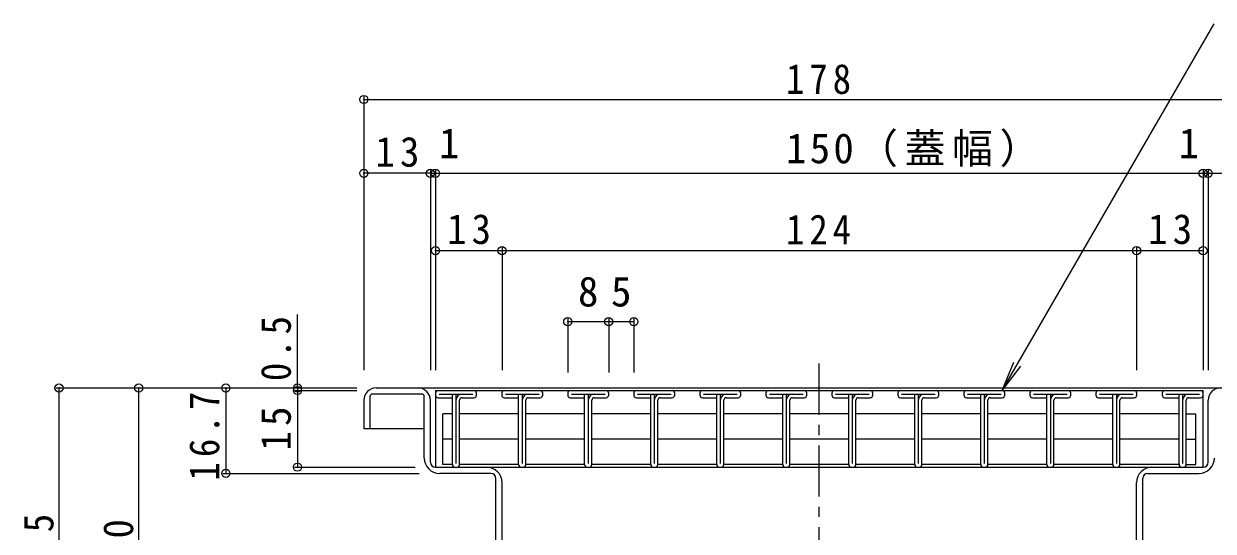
# Model space of a CAD drawing. Units: millimetres on the paper, enlarged 5 times, with parts at other scales. Extents: x -907 to 965, y -699 to 647.
# Drawn here: x -11 to 570, y 347 to 595 of the extents above; entities that cross this region are included whole.
import ezdxf
from ezdxf.enums import TextEntityAlignment as Align

# ---------------------------------------------------------------- set-up
doc = ezdxf.new("R2010")
doc.units = ezdxf.units.MM
doc.header["$LTSCALE"] = 5
doc.header["$PDMODE"] = 32
doc.header["$PDSIZE"] = 4
doc.linetypes.add('CHAIN1', pattern=[8, 5, -1, 1, -1])
for name, color, linetype, lineweight in [('D-2', 3, 'Continuous', 9), ('D-3', 6, 'Continuous', 9), ('D-4', 7, 'Continuous', 9), ('D-5', 7, 'Continuous', 9), ('D-C', 2, 'Continuous', 9)]:
    doc.layers.add(name, color=color, linetype=linetype, lineweight=lineweight)
doc.styles.add('ＭＳ ゴシック', font='')
doc.styles.get('ＭＳ ゴシック').set_extended_font_data('MS Gothic')

msp = doc.modelspace()

# ---------------------------------------------------------------- linework, layer by layer
at = {"layer": 'D-2'}
for p, q in [((190, 415.611), (565, 415.611)), ((190, 415.611), (190, 378.111)), ((191.75, 413.861), (208.25, 413.861)), ((198.25, 379.361), (198.25, 413.861)), ((200, 413.861), (200, 379.861)), ((210, 413.361), (210, 414.361)), ((222.375, 414.361), (222.375, 413.361)), ((224.125, 413.861), (240.625, 413.861)), ((230.625, 379.361), (230.625, 413.861)), ((232.375, 413.861), (232.375, 379.861)), ((242.375, 413.361), (242.375, 414.361)), ((254.625, 414.361), (254.625, 413.361)), ((256.375, 413.861), (272.875, 413.861)), ((262.875, 379.361), (262.875, 413.861)), ((264.625, 413.861), (264.625, 379.861)), ((274.625, 413.361), (274.625, 414.361)), ((286.875, 414.361), (286.875, 413.361)), ((288.625, 413.861), (305.125, 413.861)), ((295.125, 379.361), (295.125, 413.861)), ((296.875, 413.861), (296.875, 379.861)), ((306.875, 413.361), (306.875, 414.361)), ((319.125, 414.361), (319.125, 413.361)), ((320.875, 413.861), (337.375, 413.861)), ((327.375, 379.361), (327.375, 413.861)), ((329.125, 413.861), (329.125, 379.861)), ((339.125, 413.361), (339.125, 414.361)), ((351.375, 414.361), (351.375, 413.361)), ((353.125, 413.861), (369.625, 413.861)), ((359.625, 379.361), (359.625, 413.861)), ((361.375, 413.861), (361.375, 379.861)), ((371.375, 413.361), (371.375, 414.361)), ((383.625, 414.361), (383.625, 413.361)), ((385.375, 413.861), (401.875, 413.861)), ((391.875, 379.361), (391.875, 413.861)), ((393.625, 413.861), (393.625, 379.861)), ((403.625, 413.361), (403.625, 414.361)), ((415.875, 414.361), (415.875, 413.361)), ((417.625, 413.861), (434.125, 413.861)), ((424.125, 379.361), (424.125, 413.861)), ((425.875, 413.861), (425.875, 379.861)), ((435.875, 413.361), (435.875, 414.361)), ((448.125, 414.361), (448.125, 413.361)), ((449.875, 413.861), (466.375, 413.861)), ((456.375, 379.361), (456.375, 413.861)), ((458.125, 413.861), (458.125, 379.861)), ((468.125, 413.361), (468.125, 414.361)), ((480.375, 414.361), (480.375, 413.361)), ((482.125, 413.861), (498.625, 413.861)), ((488.625, 379.361), (488.625, 413.861)), ((490.375, 413.861), (490.375, 379.861)), ((500.375, 413.361), (500.375, 414.361)), ((512.625, 414.361), (512.625, 413.361)), ((514.375, 413.861), (530.875, 413.861)), ((520.875, 379.361), (520.875, 413.861)), ((522.625, 413.861), (522.625, 379.861)), ((532.625, 413.361), (532.625, 414.361)), ((545, 414.361), (545, 413.361)), ((546.75, 413.861), (563.25, 413.861)), ((553.25, 379.361), (553.25, 413.861)), ((555, 413.861), (555, 379.861)), ((565, 378.111), (565, 415.611)), ((191.25, 412.111), (198.25, 412.111)), ((201.75, 379.361), (201.75, 410.861)), ((203, 412.111), (208.75, 412.111)), ((223.625, 412.111), (230.625, 412.111)), ((234.125, 379.361), (234.125, 410.861)), ((235.375, 412.111), (241.125, 412.111)), ((255.875, 412.111), (262.875, 412.111)), ((266.375, 379.361), (266.375, 410.861)), ((267.625, 412.111), (273.375, 412.111)), ((288.125, 412.111), (295.125, 412.111)), ((298.625, 379.361), (298.625, 410.861)), ((299.875, 412.111), (305.625, 412.111)), ((320.375, 412.111), (327.375, 412.111)), ((330.875, 379.361), (330.875, 410.861)), ((332.125, 412.111), (337.875, 412.111)), ((352.625, 412.111), (359.625, 412.111)), ((363.125, 379.361), (363.125, 410.861)), ((364.375, 412.111), (370.125, 412.111)), ((384.875, 412.111), (391.875, 412.111)), ((395.375, 379.361), (395.375, 410.861)), ((396.625, 412.111), (402.375, 412.111)), ((417.125, 412.111), (424.125, 412.111)), ((427.625, 379.361), (427.625, 410.861)), ((428.875, 412.111), (434.625, 412.111)), ((449.375, 412.111), (456.375, 412.111)), ((459.875, 379.361), (459.875, 410.861)), ((461.125, 412.111), (466.875, 412.111)), ((481.625, 412.111), (488.625, 412.111)), ((492.125, 379.361), (492.125, 410.861)), ((493.375, 412.111), (499.125, 412.111)), ((513.875, 412.111), (520.875, 412.111)), ((524.375, 379.361), (524.375, 410.861)), ((525.625, 412.111), (531.375, 412.111)), ((546.25, 412.111), (553.25, 412.111)), ((556.75, 379.361), (556.75, 410.861)), ((558, 412.111), (563.75, 412.111)), ((193.625, 379.487), (193.625, 404.236)), ((198.25, 404.236), (193.625, 404.236)), ((230.625, 404.236), (201.75, 404.236)), ((262.875, 404.236), (234.125, 404.236)), ((295.125, 404.236), (266.375, 404.236)), ((327.375, 404.236), (298.625, 404.236)), ((359.625, 404.236), (330.875, 404.236)), ((391.875, 404.236), (363.125, 404.236)), ((424.125, 404.236), (395.375, 404.236)), ((456.375, 404.236), (427.625, 404.236)), ((488.625, 404.236), (459.875, 404.236)), ((520.875, 404.236), (492.125, 404.236)), ((553.25, 404.236), (524.375, 404.236)), ((556.75, 404.236), (561.375, 404.236)), ((561.375, 379.487), (561.375, 404.236)), ((198.25, 391.861), (193.625, 391.861)), ((230.625, 391.861), (201.75, 391.861)), ((262.875, 391.861), (234.125, 391.861)), ((295.125, 391.861), (266.375, 391.861)), ((327.375, 391.861), (298.625, 391.861)), ((359.625, 391.861), (330.875, 391.861)), ((391.875, 391.861), (363.125, 391.861)), ((424.125, 391.861), (395.375, 391.861)), ((456.375, 391.861), (427.625, 391.861)), ((488.625, 391.861), (459.875, 391.861)), ((520.875, 391.861), (492.125, 391.861)), ((553.25, 391.861), (524.375, 391.861)), ((556.75, 391.861), (561.375, 391.861)), ((190, 378.111), (565, 378.111)), ((198.25, 379.487), (193.625, 379.487)), ((230.625, 379.487), (201.75, 379.487)), ((262.875, 379.487), (234.125, 379.487)), ((295.125, 379.487), (266.375, 379.487)), ((327.375, 379.487), (298.625, 379.487)), ((359.625, 379.487), (330.875, 379.487)), ((391.875, 379.487), (363.125, 379.487)), ((424.125, 379.487), (395.375, 379.487)), ((456.375, 379.487), (427.625, 379.487)), ((488.625, 379.487), (459.875, 379.487)), ((520.875, 379.487), (492.125, 379.487)), ((553.25, 379.487), (524.375, 379.487)), ((556.75, 379.487), (561.375, 379.487))]:
    msp.add_line(p, q, dxfattribs=at)
for centre, radius, start, end in [((191.25, 414.361), 1.25, 90, 180), ((191.25, 413.361), 1.25, 180, 270), ((203, 410.861), 3, 90, 180), ((208.75, 414.361), 1.25, 0, 90), ((208.75, 413.361), 1.25, 270, 0), ((223.625, 414.361), 1.25, 90, 180), ((223.625, 413.361), 1.25, 180, 270), ((235.375, 410.861), 3, 90, 180), ((241.125, 414.361), 1.25, 0, 90), ((241.125, 413.361), 1.25, 270, 0), ((255.875, 414.361), 1.25, 90, 180), ((255.875, 413.361), 1.25, 180, 270), ((267.625, 410.861), 3, 90, 180), ((273.375, 414.361), 1.25, 0, 90), ((273.375, 413.361), 1.25, 270, 0), ((288.125, 414.361), 1.25, 90, 180), ((288.125, 413.361), 1.25, 180, 270), ((299.875, 410.861), 3, 90, 180), ((305.625, 414.361), 1.25, 0, 90), ((305.625, 413.361), 1.25, 270, 0), ((320.375, 414.361), 1.25, 90, 180), ((320.375, 413.361), 1.25, 180, 270), ((332.125, 410.861), 3, 90, 180), ((337.875, 414.361), 1.25, 0, 90), ((337.875, 413.361), 1.25, 270, 0), ((352.625, 414.361), 1.25, 90, 180), ((352.625, 413.361), 1.25, 180, 270), ((364.375, 410.861), 3, 90, 180), ((370.125, 414.361), 1.25, 0, 90), ((370.125, 413.361), 1.25, 270, 0), ((384.875, 414.361), 1.25, 90, 180), ((384.875, 413.361), 1.25, 180, 270), ((396.625, 410.861), 3, 90, 180), ((402.375, 414.361), 1.25, 0, 90), ((402.375, 413.361), 1.25, 270, 0), ((417.125, 414.361), 1.25, 90, 180), ((417.125, 413.361), 1.25, 180, 270), ((428.875, 410.861), 3, 90, 180), ((434.625, 414.361), 1.25, 0, 90), ((434.625, 413.361), 1.25, 270, 0), ((449.375, 414.361), 1.25, 90, 180), ((449.375, 413.361), 1.25, 180, 270), ((461.125, 410.861), 3, 90, 180), ((466.875, 414.361), 1.25, 0, 90), ((466.875, 413.361), 1.25, 270, 0), ((481.625, 414.361), 1.25, 90, 180), ((481.625, 413.361), 1.25, 180, 270), ((493.375, 410.861), 3, 90, 180), ((499.125, 414.361), 1.25, 0, 90), ((499.125, 413.361), 1.25, 270, 0), ((513.875, 414.361), 1.25, 90, 180), ((513.875, 413.361), 1.25, 180, 270), ((525.625, 410.861), 3, 90, 180), ((531.375, 414.361), 1.25, 0, 90), ((531.375, 413.361), 1.25, 270, 0), ((546.25, 414.361), 1.25, 90, 180), ((546.25, 413.361), 1.25, 180, 270), ((558, 410.861), 3, 90, 180), ((563.75, 414.361), 1.25, 0, 90), ((563.75, 413.361), 1.25, 270, 0), ((203, 410.861), 1.25, 90, 180), ((235.375, 410.861), 1.25, 90, 180), ((267.625, 410.861), 1.25, 90, 180), ((299.875, 410.861), 1.25, 90, 180), ((332.125, 410.861), 1.25, 90, 180), ((364.375, 410.861), 1.25, 90, 180), ((396.625, 410.861), 1.25, 90, 180), ((428.875, 410.861), 1.25, 90, 180), ((461.125, 410.861), 1.25, 90, 180), ((493.375, 410.861), 1.25, 90, 180), ((525.625, 410.861), 1.25, 90, 180), ((558, 410.861), 1.25, 90, 180), ((199.5, 379.361), 1.25, 180, 270), ((200.5, 379.361), 1.25, 270, 0), ((231.875, 379.361), 1.25, 180, 270), ((232.875, 379.361), 1.25, 270, 0), ((264.125, 379.361), 1.25, 180, 270), ((265.125, 379.361), 1.25, 270, 0), ((296.375, 379.361), 1.25, 180, 270), ((297.375, 379.361), 1.25, 270, 0), ((328.625, 379.361), 1.25, 180, 270), ((329.625, 379.361), 1.25, 270, 0), ((360.875, 379.361), 1.25, 180, 270), ((361.875, 379.361), 1.25, 270, 0), ((393.125, 379.361), 1.25, 180, 270), ((394.125, 379.361), 1.25, 270, 0), ((425.375, 379.361), 1.25, 180, 270), ((426.375, 379.361), 1.25, 270, 0), ((457.625, 379.361), 1.25, 180, 270), ((458.625, 379.361), 1.25, 270, 0), ((489.875, 379.361), 1.25, 180, 270), ((490.875, 379.361), 1.25, 270, 0), ((522.125, 379.361), 1.25, 180, 270), ((523.125, 379.361), 1.25, 270, 0), ((554.5, 379.361), 1.25, 180, 270), ((555.5, 379.361), 1.25, 270, 0)]:
    msp.add_arc(centre, radius, start, end, dxfattribs=at)
at = {"layer": 'D-3'}
for p, q in [((158, 412.611), (158, 396.861)), ((183.25, 413.861), (159.25, 413.861)), ((161, 416.861), (594, 416.861)), ((184.5, 396.861), (184.5, 412.611)), ((155, 410.861), (155, 396.861)), ((187.5, 396.861), (187.5, 410.861)), ((567.5, 396.861), (567.5, 410.861)), ((158, 396.861), (155, 396.861)), ((184.5, 396.861), (158, 396.861)), ((184.5, 382.611), (184.5, 396.861)), ((187.5, 380.611), (187.5, 396.861)), ((567.5, 380.611), (567.5, 396.861)), ((190, 378.111), (565, 378.111)), ((217, 375.111), (192, 375.111)), ((219.5, 272.861), (219.5, 372.611)), ((535.5, 272.861), (535.5, 372.611)), ((538, 375.111), (563, 375.111)), ((222.5, 271.111), (222.5, 370.611)), ((532.5, 271.111), (532.5, 370.611))]:
    msp.add_line(p, q, dxfattribs=at)
for centre, radius, start, end in [((161, 410.861), 6, 90, 180), ((159.25, 412.611), 1.25, 90, 180), ((181.5, 410.861), 6, 0, 90), ((183.25, 412.611), 1.25, 0, 90), ((573.5, 410.861), 6, 90, 180), ((192, 382.611), 7.5, 180, 270), ((190, 380.611), 2.5, 180, 270), ((215, 370.611), 7.5, 0, 90), ((540, 370.611), 7.5, 90, 180), ((563, 382.611), 7.5, 270, 0), ((565, 380.611), 2.5, 270, 0), ((217, 372.611), 2.5, 360, 90), ((538, 372.611), 2.5, 90, 180)]:
    msp.add_arc(centre, radius, start, end, dxfattribs=at)
at = {"layer": 'D-4'}
for p, q in [((155, 559.363), (155, 425.611)), ((155, 557.863), (600, 557.863)), ((187.5, 523.284), (187.5, 425.611)), ((190, 523.284), (190, 425.611)), ((565, 523.284), (565, 425.611)), ((567.5, 523.284), (567.5, 425.611)), ((187.5, 521.784), (155, 521.784)), ((187.5, 521.784), (190, 521.784)), ((190, 521.784), (565, 521.784)), ((565, 521.784), (567.5, 521.784)), ((567.5, 521.784), (600, 521.784)), ((190, 484.006), (222.5, 484.006)), ((222.5, 485.506), (222.5, 425.611)), ((222.5, 484.006), (532.5, 484.006)), ((532.5, 485.506), (532.5, 425.611)), ((532.5, 484.006), (565, 484.006)), ((122.568, 416.861), (122.568, 452.723)), ((254.625, 450.8), (254.625, 424.361)), ((254.625, 449.3), (274.625, 449.3)), ((274.625, 450.8), (274.625, 424.361)), ((274.625, 449.3), (286.875, 449.3)), ((286.875, 450.8), (286.875, 424.361)), ((4.594, 416.861), (151.5, 416.861)), ((6.094, 250.611), (6.094, 416.861)), ((45.034, 266.861), (45.034, 416.861)), ((87.58, 416.861), (87.58, 375.111)), ((121.068, 415.611), (151.5, 415.611)), ((122.568, 416.861), (122.568, 415.611)), ((122.568, 415.611), (122.568, 378.111)), ((121.068, 378.111), (180, 378.111)), ((86.08, 375.111), (182, 375.111))]:
    msp.add_line(p, q, dxfattribs=at)
for p in [(155, 557.863), (155, 521.784), (187.5, 521.784), (190, 521.784), (565, 521.784), (567.5, 521.784), (190, 484.006), (222.5, 484.006), (532.5, 484.006), (565, 484.006), (254.625, 449.3), (274.625, 449.3), (286.875, 449.3), (6.094, 416.861), (45.034, 416.861), (87.58, 416.861), (122.568, 416.861), (122.568, 415.611), (122.568, 378.111), (87.58, 375.111)]:
    msp.add_point(p, dxfattribs=at)
at = {"layer": 'D-5'}
for q in [(570.381, 594.889), (472.615, 429.47), (476.006, 427.512)]:
    msp.add_line((466.875, 415.611), q, dxfattribs=at)
at = {"layer": 'D-C', "linetype": 'CHAIN1'}
msp.add_line((377.5, -36.209), (377.5, 431.026), dxfattribs=at)

# ---------------------------------------------------------------- texts
at = {"layer": 'D-4', "color": 2, "style": 'ＭＳ ゴシック'}
for s, p in [('1', (191.69, 524.784)), ('1', (553.052, 524.784)), ('8', (259.625, 452.3)), ('5', (275.75, 452.3))]:
    msp.add_text(s, height=14.66, dxfattribs=at).set_placement(p, align=Align.BOTTOM_LEFT)
at = {"layer": 'D-4', "color": 2, "char_height": 14.66, "attachment_point": 7, "style": 'ＭＳ ゴシック'}
for s, insert in [('\\T1.27;\\W0.9;178', (361.25, 560.363)), ('\\T1.16;150（蓋幅）', (361.25, 524.784)), ('\\T1.27;\\W0.95;13', (160.625, 524.784)), ('\\T1.27;\\W0.95;13', (195.625, 487.006)), ('\\T1.27;\\W0.9;124', (361.25, 487.006)), ('\\T1.27;\\W0.95;13', (538.125, 487.006))]:
    msp.add_mtext(s, dxfattribs=dict(at, insert=insert))
at = {"layer": 'D-4', "color": 2, "char_height": 14.66, "attachment_point": 7, "rotation": 90, "style": 'ＭＳ ゴシック'}
for s, insert in [('\\T1.27;\\W0.9;0.5', (119.568, 420.223)), ('\\T1.28;\\W0.9;16.7', (84.58, 371.565)), ('\\T1.27;\\W0.95;15', (119.568, 386.236)), ('\\T1.28;\\W0.9;66.5', (3.594, 311.861)), ('\\T1.27;\\W0.95;60', (42.534, 331.236))]:
    msp.add_mtext(s, dxfattribs=dict(at, insert=insert))

doc.saveas('drawing.dxf')
